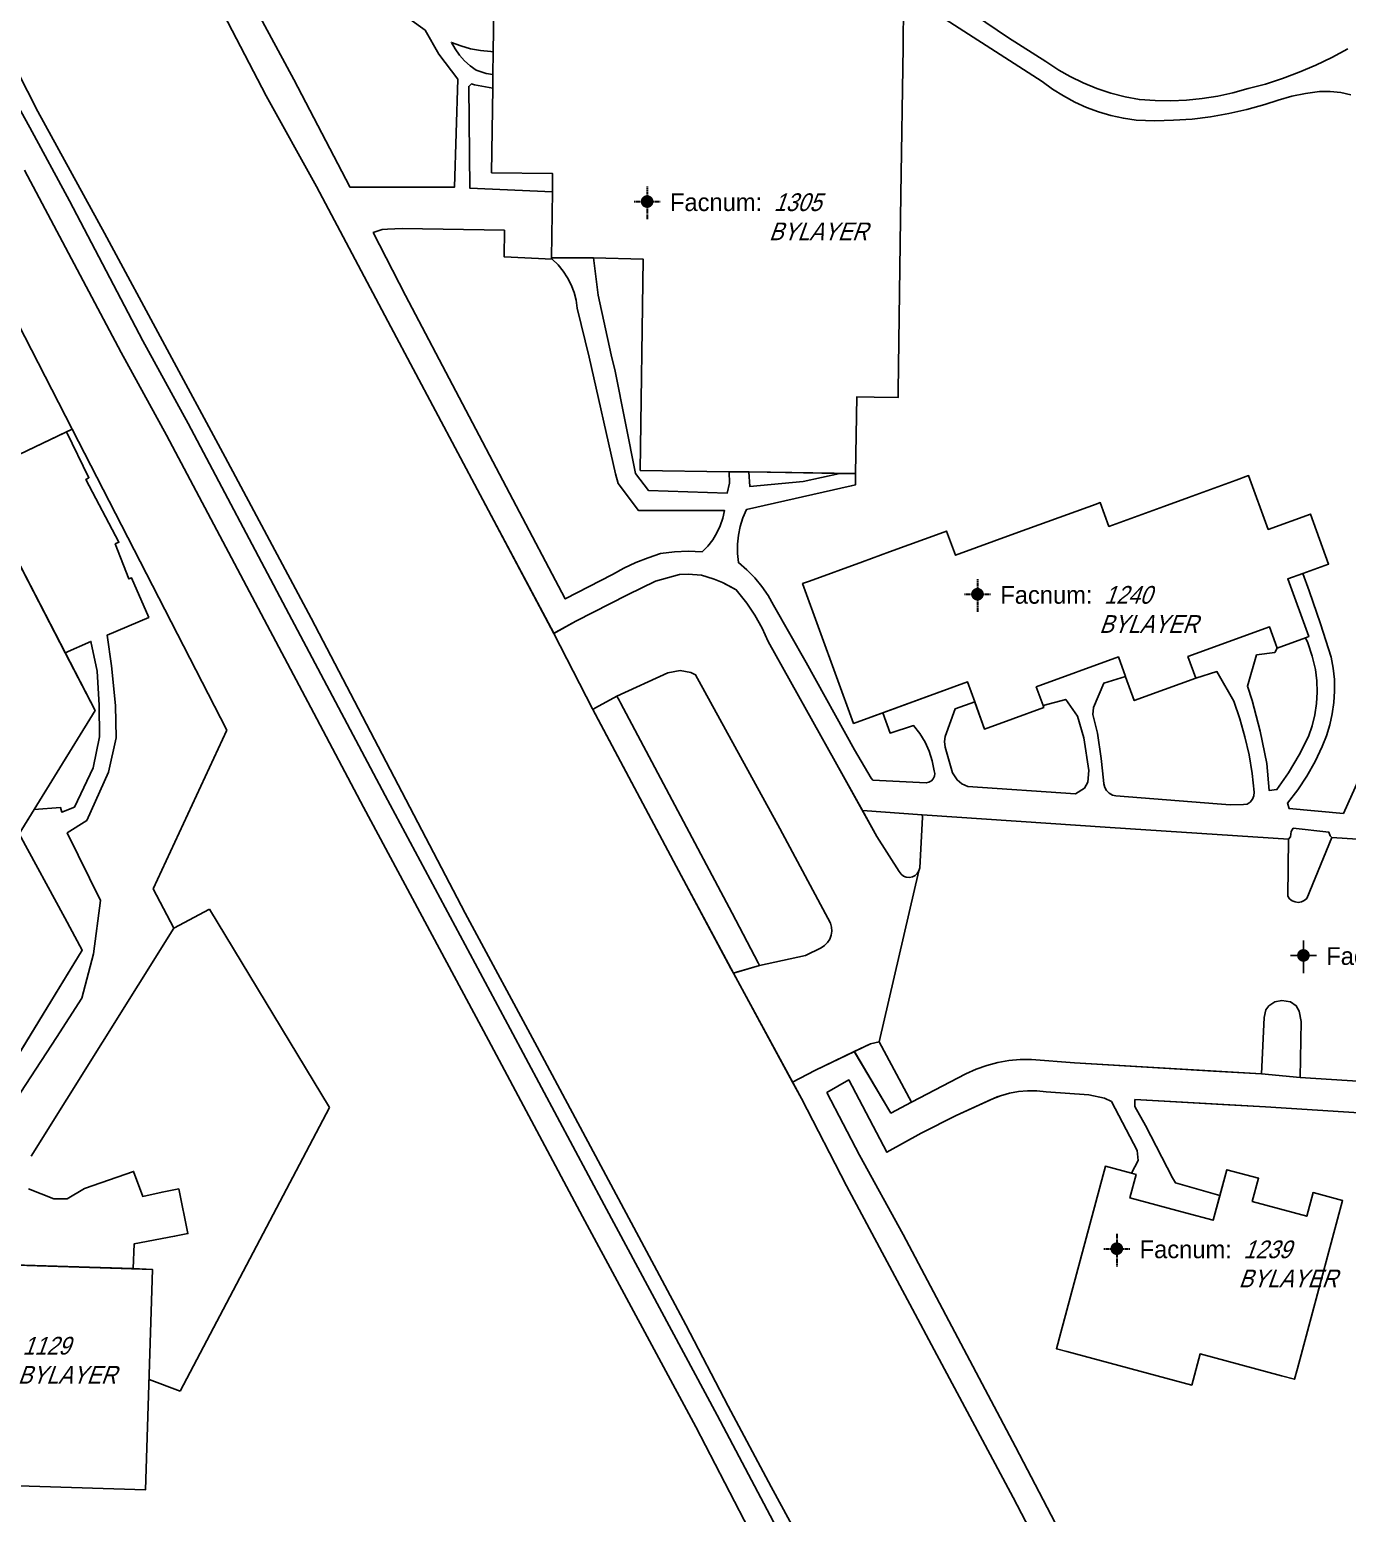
# Model space of a CAD drawing. Header units: inches. Extents: x 1273557 to 1282364, y 239587 to 246310.
# Drawn here: x 1280949.6 to 1281261.8, y 243890.3 to 244241.9 of the extents above; entities that cross this region are included whole.
import ezdxf
from ezdxf.enums import TextEntityAlignment as Align

# ---------------------------------------------------------------- set-up
doc = ezdxf.new("R2010")
doc.units = ezdxf.units.IN
doc.header["$MEASUREMENT"] = 0
doc.linetypes.add('DASHED2', pattern=[0.375, 0.25, -0.125])
doc.layers.add('BLDG-DATA', color=159, linetype='DASHED2', lineweight=30)
for name, color, linetype in [('BLDG-UW', 231, 'Continuous'), ('GRASS', 3, 'Continuous'), ('MISC-FENCE', 140, 'Continuous'), ('PATH', 253, 'Continuous'), ('PATH-ISLAND', 252, 'Continuous'), ('PRKG-DATA', 255, 'Continuous'), ('PRKG-UW', 6, 'Continuous'), ('STREET-NONUW', 4, 'Continuous'), ('STREET-UW', 50, 'Continuous')]:
    doc.layers.add(name, color=color, linetype=linetype)
doc.styles.add('SS_LITE', font='FRABK.TTF', dxfattribs={"height": 16})

# ---------------------------------------------------------------- blocks, each defined once
blk = doc.blocks.new('*U1')
for p, q in [((0, 3.55), (0, -4.2)), ((-3.08, 0), (3.08, 0))]:
    blk.add_line(p, q)
at = {"const_width": 1.5}
blk.add_lwpolyline([(-0.75, 0, 1), (0.75, 0, 1)], format="xyb", close=True, dxfattribs=at)
at = {"layer": 'BLDG-DATA', "color": 1, "style": 'SS_LITE'}
blk.add_text('Facnum:', height=4.2, dxfattribs=at).set_placement((27.26, -2.25), align=Align.RIGHT)
at = {"layer": 'BLDG-DATA', "color": 7, "style": 'SS_LITE', "oblique": 20, "width": 0.9, "flags": 8}
for tag, p in [('FACNUM', (29.98, -2.25)), ('OBJECT', (28.84, -9.16))]:
    blk.add_attdef(tag, p, '', height=4.2, dxfattribs=at)
blk = doc.blocks.new('*U8')
for p, q in [((0, 3.55), (0, -4.2)), ((-3.08, 0), (3.08, 0))]:
    blk.add_line(p, q)
at = {"const_width": 1.5}
blk.add_lwpolyline([(-0.75, 0, 1), (0.75, 0, 1)], format="xyb", close=True, dxfattribs=at)
at = {"layer": 'PRKG-DATA', "color": 1, "style": 'SS_LITE'}
blk.add_text('Facnum:', height=4.2, dxfattribs=at).set_placement((27.26, -2.25), align=Align.RIGHT)
at = {"layer": 'PRKG-DATA', "color": 7, "style": 'SS_LITE', "oblique": 20, "width": 0.9, "flags": 8}
for tag, p in [('FACNUM', (29.98, -2.25)), ('OBJECT', (28.84, -9.16))]:
    blk.add_attdef(tag, p, '', height=4.2, dxfattribs=at)

msp = doc.modelspace()

# ---------------------------------------------------------------- linework, layer by layer
at = {"layer": 'BLDG-UW'}
for points in [[(1281156.6, 244247.03), (1281156.52, 244238.81), (1281156.51, 244237.81), (1281156.02, 244202.86), (1281155.37, 244156.3), (1281155.35, 244154.75), (1281149.7, 244154.83), (1281145.54, 244154.89), (1281145.28, 244136.72), (1281120.09, 244137.1), (1281119.95, 244137.1), (1281115.29, 244137.17), (1281094.26, 244137.46), (1281094.96, 244187.54), (1281083.18, 244187.84), (1281082.96, 244187.84), (1281073.2, 244187.84), (1281073.42, 244203.46), (1281073.48, 244207.82), (1281059.01, 244208.02), (1281059.29, 244228.03), (1281059.34, 244231.32), (1281059.42, 244236.7), (1281059.56, 244246.91)], [(1280947.05, 244141.24), (1280959.62, 244147.28), (1280930.68, 244203.64)], [(1280932, 243974.65), (1280962.05, 244023.74), (1280957.91, 244031.4), (1280947.1, 244051.37), (1280965.09, 244080.58), (1280937.9, 244132.98)]]:
    msp.add_lwpolyline(points, dxfattribs=at)
for points in [[(1281132.72, 244110.67), (1281134.33, 244111.25), (1281146.9, 244115.83), (1281153.32, 244118.17), (1281166.19, 244122.85), (1281166.83, 244123.08), (1281167.06, 244122.45), (1281168.91, 244117.37), (1281183.02, 244122.51), (1281188.66, 244124.56), (1281202.25, 244129.51), (1281203.25, 244129.87), (1281205.31, 244124.2), (1281206.16, 244124.51), (1281218.31, 244128.93), (1281224.17, 244131.06), (1281235.48, 244135.18), (1281238.4, 244136.24), (1281243.05, 244123.48), (1281253.05, 244127.12), (1281257.36, 244115.28), (1281251.28, 244113.07), (1281247.67, 244111.75), (1281252.65, 244098.08), (1281251.9, 244097.81), (1281245.19, 244095.37), (1281244.79, 244096.47), (1281243.36, 244100.39), (1281224, 244093.35), (1281225.86, 244088.24), (1281218.45, 244085.54), (1281211.3, 244082.93), (1281209.26, 244088.56), (1281209.23, 244088.63), (1281207.55, 244093.26), (1281188.09, 244086.18), (1281189.69, 244081.79), (1281189.87, 244081.3), (1281182.49, 244078.61), (1281175.81, 244076.17), (1281173.64, 244082.28), (1281173.53, 244082.59), (1281171.8, 244087.34), (1281144.78, 244077.51)], [(1281193.88, 243933.14), (1281204.45, 243972.55), (1281210.63, 243970.89), (1281211.75, 243970.59), (1281210.26, 243965.06), (1281223.42, 243961.53), (1281230.01, 243959.76), (1281231.57, 243965.54), (1281233.24, 243971.74), (1281240.74, 243969.72), (1281239.25, 243964.17), (1281252.18, 243960.7), (1281253.68, 243966.31), (1281260.65, 243964.44), (1281249.98, 243924.66), (1281249.29, 243922.08), (1281246.17, 243922.92), (1281226.91, 243928.09), (1281226.91, 243928.09), (1281226.91, 243928.09), (1281226.91, 243928.09), (1281226.91, 243928.09), (1281226.91, 243928.09), (1281224.92, 243920.69), (1281195.35, 243928.62), (1281192.85, 243929.29)], [(1280896.71, 243950.7), (1280978.68, 243948.13), (1280977.04, 243895.89), (1280916.84, 243897.74), (1280916.21, 243862.9), (1280893.96, 243863.24), (1280893.96, 243863.24), (1280893.96, 243863.24), (1280893.96, 243863.24), (1280893.96, 243863.24)]]:
    msp.add_lwpolyline(points, close=True, dxfattribs=at)
at = {"layer": 'GRASS'}
for points in [[(1281051.05, 244230.21), (1281046.53, 244236.09), (1281043.27, 244241.85), (1281036.02, 244246.99), (1281021.12, 244260.39), (1281000.56, 244279.13), (1280997.01, 244276.38), (1280990.45, 244270.42), (1281012.13, 244230.16), (1281025.45, 244204.66), (1281025.49, 244204.59), (1281050.2, 244204.6)], [(1281059.42, 244236.7), (1281058.81, 244236.72), (1281056.42, 244236.97), (1281054.06, 244237.42), (1281051.75, 244238.08), (1281049.51, 244238.93), (1281050.37, 244237.36), (1281051.39, 244235.9), (1281052.58, 244234.56), (1281053.91, 244233.36), (1281055.36, 244232.32), (1281057.7, 244231.57), (1281059.34, 244231.32)], [(1281059.29, 244228.03), (1281054.99, 244228.88), (1281054.24, 244229.07), (1281053.63, 244228.5), (1281053.83, 244204.38), (1281073.42, 244203.46), (1281073.48, 244207.82), (1281059.01, 244208.02)], [(1281113.22, 244124.35), (1281113.83, 244126.14), (1281114.23, 244127.97), (1281093.83, 244127.98), (1281088.98, 244134.38), (1281088.39, 244136.68), (1281082.14, 244164.29), (1281079.33, 244175.94), (1281079.04, 244177.82), (1281078.56, 244179.66), (1281077.88, 244181.44), (1281077.01, 244183.13), (1281075.97, 244184.72), (1281074.76, 244186.19), (1281073.4, 244187.52), (1281062.03, 244188.07), (1281062.07, 244194.39), (1281037.8, 244194.78), (1281034.34, 244194.65), (1281033.08, 244194.61), (1281030.99, 244193.84), (1281038.63, 244178.91), (1281064.09, 244130.59), (1281076.47, 244107.02), (1281087.67, 244112.84), (1281090.39, 244114.32), (1281093.21, 244115.64), (1281096.1, 244116.79), (1281099.05, 244117.77), (1281102.33, 244118.19), (1281105.63, 244118.34), (1281108.93, 244118.2), (1281110.26, 244119.55), (1281111.42, 244121.04), (1281112.42, 244122.65)], [(1281094.96, 244187.54), (1281083.18, 244187.84), (1281082.96, 244187.84), (1281083.18, 244187.84), (1281084.29, 244178.98), (1281087.36, 244164.88), (1281088.33, 244160.97), (1281093.13, 244136.72), (1281096.17, 244132.73), (1281114.88, 244132.09), (1281115.42, 244134.48), (1281115.28, 244137.17), (1281094.26, 244137.46)], [(1281141.56, 244136.78), (1281120.09, 244137.1), (1281119.95, 244137.1), (1281120.2, 244133.68), (1281132.88, 244134.86)], [(1280957.18, 244056.48), (1280960.16, 244057.63), (1280964.64, 244066.95), (1280966.15, 244074.35), (1280966.02, 244081.8), (1280965.53, 244089.9), (1280964.1, 244096.94), (1280958, 244094.24), (1280965.09, 244080.58), (1280950.64, 244057.11), (1280956.88, 244057.61)], [(1281254.55, 244087.59), (1281254.24, 244090.26), (1281253.47, 244093.48), (1281252.41, 244096.62), (1281251.9, 244097.81), (1281245.19, 244095.37), (1281244.6, 244094.29), (1281240.28, 244093.76), (1281238.1, 244086.33), (1281239.25, 244082.92), (1281241.11, 244075.69), (1281242.71, 244068.05), (1281243.25, 244061.63), (1281245.11, 244061.82), (1281247.88, 244065.84), (1281250.39, 244070.03), (1281252.62, 244074.38), (1281253.46, 244076.94), (1281254.08, 244079.55), (1281254.47, 244082.22), (1281254.63, 244084.9)], [(1281127.29, 244052.64), (1281107.36, 244089.03), (1281106.24, 244089.57), (1281103.72, 244090.03), (1281100.79, 244089.5), (1281088.71, 244083.95), (1281089.22, 244083.01), (1281089.56, 244082.4), (1281115.99, 244032.54), (1281122.18, 244020.78), (1281122.53, 244020.12), (1281133.38, 244022.54), (1281137.11, 244024.32), (1281137.92, 244024.87), (1281138.61, 244025.57), (1281139.13, 244026.39), (1281139.48, 244027.31), (1281139.63, 244028.28), (1281139.58, 244029.26), (1281139.33, 244030.2)], [(1281236.32, 244078.63), (1281234.86, 244082.82), (1281231.21, 244089.25), (1281230.88, 244089.78), (1281225.86, 244088.24), (1281218.45, 244085.54), (1281211.3, 244082.93), (1281209.26, 244088.56), (1281209.23, 244088.63), (1281204.06, 244087.05), (1281201.68, 244081.31), (1281201.45, 244079.64), (1281202.57, 244075.22), (1281203.46, 244069.2), (1281204.05, 244064.04), (1281204.06, 244063.17), (1281204.3, 244062.33), (1281204.74, 244061.58), (1281205.36, 244060.97), (1281206.12, 244060.54), (1281206.96, 244060.32), (1281230.92, 244058.42), (1281234.03, 244058.2), (1281237.15, 244058.26), (1281238.08, 244058.34), (1281238.76, 244058.88), (1281239.29, 244059.57), (1281239.6, 244060.38), (1281239.7, 244061.24), (1281239.23, 244065.65), (1281238.5, 244070.03), (1281237.53, 244074.36)], [(1281199.33, 244074.06), (1281197.82, 244079.25), (1281195.08, 244083.22), (1281189.69, 244081.79), (1281189.87, 244081.3), (1281182.49, 244078.61), (1281175.81, 244076.17), (1281173.53, 244082.59), (1281168.84, 244080.97), (1281166.51, 244074.38), (1281166.31, 244073.21), (1281166.51, 244071.86), (1281168.2, 244065.83), (1281169.32, 244064.11), (1281170.47, 244063.23), (1281171.88, 244062.59), (1281197.37, 244060.81), (1281199.52, 244062.17), (1281200.33, 244063.57), (1281200.5, 244066.35)], [(1281161.12, 244055.29), (1281161.08, 244055.82), (1281146.89, 244056.85), (1281150.33, 244050.68), (1281155.63, 244042.39), (1281156.05, 244041.8), (1281156.62, 244041.35), (1281157.29, 244041.08), (1281158.01, 244041), (1281158.72, 244041.13), (1281159.37, 244041.45), (1281159.9, 244041.94), (1281160.28, 244042.55), (1281160.47, 244043.25)], [(1281258.11, 244050.48), (1281257.75, 244050.85), (1281257.44, 244051.7), (1281248.96, 244052.66), (1281248.51, 244051.92), (1281248.29, 244050.61), (1281247.88, 244050.07), (1281247.69, 244036.59), (1281248.12, 244035.97), (1281248.7, 244035.5), (1281249.4, 244035.2), (1281250.15, 244035.1), (1281250.9, 244035.2), (1281251.59, 244035.51), (1281252.18, 244035.99)], [(1281250.87, 244006.86), (1281250.38, 244009.33), (1281249.69, 244010.6), (1281248.3, 244011.51), (1281246.26, 244011.81), (1281244.62, 244011.54), (1281243.18, 244010.55), (1281242.45, 244009.64), (1281242.1, 244007.85), (1281241.46, 243994.45), (1281250.63, 243993.61)], [(1281150.85, 244002.02), (1281148.81, 244001.59), (1281144.97, 243999.74), (1281145.29, 243999.21), (1281153.63, 243985.15), (1281158.48, 243987.71)]]:
    msp.add_lwpolyline(points, close=True, dxfattribs=at)
for points in [[(1281262.65, 244226.49), (1281260.21, 244227.04), (1281257.72, 244227.3), (1281255.22, 244227.29), (1281251.9, 244226.81), (1281248.61, 244226.14), (1281245.38, 244225.26), (1281242.21, 244224.19), (1281237.99, 244223.01), (1281233.7, 244222.04), (1281229.36, 244221.29), (1281224.99, 244220.76), (1281220.58, 244220.45), (1281216.16, 244220.36), (1281211.74, 244220.49), (1281208.73, 244220.94), (1281205.75, 244221.6), (1281202.83, 244222.46), (1281199.97, 244223.52), (1281197.19, 244224.78), (1281194.5, 244226.23), (1281191.92, 244227.86), (1281189.46, 244229.67), (1281159.83, 244248.7)], [(1281167.83, 244249.3), (1281181.52, 244239.99), (1281190.34, 244234.4), (1281193.42, 244232.37), (1281196.09, 244230.85), (1281199.23, 244229.33), (1281202.45, 244228.02), (1281205.76, 244226.92), (1281209.12, 244226.03), (1281212.54, 244225.36), (1281216.26, 244225.12), (1281219.98, 244225.08), (1281223.7, 244225.25), (1281227.4, 244225.62), (1281231.07, 244226.2), (1281234.69, 244226.97), (1281238.26, 244227.95), (1281242.37, 244229.05), (1281246.42, 244230.35), (1281250.4, 244231.84), (1281254.32, 244233.51), (1281258.15, 244235.36), (1281261.89, 244237.39)], [(1281156.6, 244247.03), (1281156.52, 244238.81), (1281156.51, 244237.81), (1281156.02, 244202.86), (1281155.37, 244156.3), (1281155.35, 244154.75), (1281149.7, 244154.83), (1281145.54, 244154.89), (1281145.28, 244136.72), (1281145.25, 244134.06), (1281144.23, 244133.8), (1281119.43, 244128.23), (1281118.58, 244126.27), (1281117.93, 244124.22), (1281117.5, 244122.11), (1281117.28, 244119.96), (1281117.27, 244117.8), (1281117.49, 244115.65), (1281119.51, 244113.94), (1281121.36, 244112.05), (1281123.04, 244110), (1281124.54, 244107.82), (1281125.83, 244105.51), (1281133.55, 244091.93), (1281145, 244071.23), (1281148.99, 244064.52), (1281149.39, 244064.08), (1281162.01, 244063.41), (1281162.65, 244063.56), (1281163.22, 244063.89), (1281163.66, 244064.39), (1281163.93, 244064.99), (1281164.01, 244065.65), (1281163.88, 244066.3), (1281163.43, 244068.64), (1281162.71, 244070.92), (1281161.72, 244073.09), (1281160.48, 244075.12), (1281159.01, 244077), (1281153.45, 244075.22), (1281151.7, 244080.03), (1281144.78, 244077.51), (1281132.72, 244110.67), (1281134.33, 244111.25), (1281146.9, 244115.83), (1281153.32, 244118.17), (1281166.19, 244122.85), (1281166.83, 244123.08), (1281167.06, 244122.45), (1281168.91, 244117.37), (1281183.02, 244122.51), (1281188.66, 244124.56), (1281202.25, 244129.51), (1281203.25, 244129.87), (1281205.31, 244124.2), (1281206.16, 244124.51), (1281218.31, 244128.93), (1281224.17, 244131.06), (1281235.48, 244135.18), (1281238.4, 244136.24), (1281243.05, 244123.48), (1281253.05, 244127.12), (1281257.36, 244115.28), (1281251.28, 244113.07), (1281252.76, 244108.92), (1281255.42, 244101.1), (1281257.97, 244093.25), (1281258.45, 244090.59), (1281258.72, 244087.9), (1281258.77, 244085.19), (1281258.6, 244082.49), (1281258.22, 244079.82), (1281257.63, 244077.18), (1281256.83, 244074.59), (1281255.83, 244072.08), (1281254.14, 244068.5), (1281252.21, 244065.05), (1281250.03, 244061.75), (1281247.62, 244058.61), (1281248, 244057.34), (1281260.86, 244056.15), (1281267.41, 244070.76)], [(1281128.76, 243882.78), (1281112.51, 243913.53), (1281085.71, 243963.39), (1281063.44, 244005.15), (1281033.79, 244060.42), (1281022.01, 244082.64), (1281010.24, 244104.86), (1280987.13, 244148.57), (1280976.4, 244168.16), (1280959.04, 244201.38), (1280949.59, 244218.77), (1280943.22, 244230.35)], [(1280946.62, 244232.19), (1280951.55, 244222.55), (1280967.3, 244193.72), (1280995.89, 244140.63), (1281016.25, 244102.49), (1281052.77, 244032.57), (1281070.35, 243999.8), (1281098.17, 243947.87), (1281105.07, 243934.97), (1281115.07, 243915.72), (1281125.25, 243896.56), (1281135.62, 243877.51)], [(1281208.37, 243682.7), (1281215.52, 243686.47), (1281222.76, 243690.05), (1281222.83, 243690.13), (1281221.44, 243695.9), (1281217.37, 243706.11), (1281205.61, 243729.41), (1281190.59, 243756), (1281178.16, 243779.16), (1281162.23, 243809.22), (1281142.8, 243846.04), (1281124.87, 243879.61), (1281123.45, 243879.82), (1281107.4, 243910.78), (1281080.6, 243960.65), (1281058.33, 244002.41), (1281028.67, 244057.69), (1281016.89, 244079.92), (1281005.11, 244102.15), (1280982.02, 244145.82), (1280971.29, 244165.42), (1280948.38, 244208.63)], [(1280930.68, 244203.64), (1280959.62, 244147.28), (1280958.31, 244146.65), (1280963.6, 244135.75), (1280962.87, 244135.3), (1280970.71, 244120.44), (1280969.86, 244120.05), (1280973.11, 244111.75), (1280973.71, 244112), (1280977.81, 244102.65), (1280967.93, 244098.4), (1280968.99, 244091.17), (1280969.93, 244081.79), (1280970.05, 244074.09), (1280968.27, 244065.94), (1280963.09, 244054.5), (1280958.48, 244051.58), (1280958.48, 244051.58), (1280966.36, 244035.58), (1280964.68, 244022.89), (1280961.92, 244012.38), (1280955.93, 244003.11), (1280942.62, 243982.6)], [(1281267.07, 243985.09), (1281242.43, 243986.68), (1281211.47, 243988.35), (1281211.42, 243986.71), (1281213.93, 243982.19), (1281220.35, 243969.82), (1281221.07, 243968.66), (1281226.08, 243967.23), (1281231.6, 243965.65), (1281233.24, 243971.74), (1281240.74, 243969.72), (1281239.25, 243964.17), (1281252.18, 243960.7), (1281253.68, 243966.31), (1281260.65, 243964.44), (1281249.98, 243924.66), (1281249.29, 243922.08), (1281246.17, 243922.92), (1281226.91, 243928.09), (1281224.92, 243920.69), (1281195.35, 243928.62), (1281192.85, 243929.29), (1281193.88, 243933.14), (1281204.45, 243972.55), (1281210.63, 243970.89), (1281212.26, 243973.89), (1281211.96, 243976.31), (1281205.89, 243987.91), (1281204.27, 243988.72), (1281200.5, 243989.48), (1281190.4, 243990.2), (1281188.22, 243990.43), (1281186.03, 243990.46), (1281183.85, 243990.27), (1281181.7, 243989.88), (1281179.59, 243989.28), (1281177.55, 243988.48), (1281169.11, 243984.59), (1281160.82, 243980.39), (1281152.7, 243975.89), (1281143.64, 243993.01), (1281138.48, 243990.02), (1281146.21, 243975.21), (1281156.53, 243956.37), (1281183.18, 243906.07), (1281200.94, 243872)], [(1280949.3, 243967.23), (1280955.34, 243964.85), (1280958.47, 243964.86), (1280962.56, 243967.29), (1280974.18, 243971.32), (1280976.38, 243965.43), (1280980.96, 243966.42), (1280984.9, 243967.17), (1280987.07, 243956.62), (1280983.91, 243955.98), (1280974.33, 243954.17), (1280974.12, 243948.33), (1280978.68, 243948.13), (1280977.04, 243895.89), (1280916.84, 243897.74)]]:
    msp.add_lwpolyline(points, dxfattribs=at)
at = {"layer": 'MISC-FENCE'}
for p, q in [((1280996.28, 244075.91), (1280959.62, 244147.28)), ((1280978.84, 244038.28), (1280996.28, 244075.91)), ((1280983.72, 244029.01), (1280978.84, 244038.28)), ((1280983.72, 244029.01), (1280992.21, 244033.48)), ((1280992.21, 244033.48), (1281020.65, 243986.47)), ((1280949.93, 243974.95), (1280983.72, 244029.01)), ((1281020.65, 243986.47), (1280985.23, 243919.23)), ((1280985.23, 243919.23), (1280977.86, 243922.01))]:
    msp.add_line(p, q, dxfattribs=at)
at = {"layer": 'PATH'}
for points in [[(1280984.41, 244267.02), (1281005.64, 244226.28), (1281017.51, 244204.78), (1281035.13, 244171.54), (1281056.32, 244131.72), (1281073.77, 244098.9), (1281074.25, 244099.12), (1281078.96, 244101.71), (1281091.2, 244108.01), (1281097.9, 244111.21), (1281103.52, 244112.79), (1281105.62, 244112.85), (1281108.78, 244112.61), (1281111.79, 244111.73), (1281113.73, 244110.94), (1281116.99, 244109.2), (1281119.5, 244106.05), (1281121.43, 244103.15), (1281121.43, 244103.15), (1281123.11, 244100.08), (1281124.52, 244096.89), (1281140.42, 244068.49), (1281146.89, 244056.85), (1281161.08, 244055.82), (1281205.57, 244052.88), (1281247.88, 244050.07), (1281248.29, 244050.61), (1281248.51, 244051.92), (1281248.96, 244052.66), (1281257.44, 244051.7), (1281257.75, 244050.85), (1281258.11, 244050.48), (1281270.24, 244049.7)], [(1281128.76, 243882.78), (1281112.51, 243913.53), (1281085.71, 243963.39), (1281063.44, 244005.15), (1281033.79, 244060.42), (1281022.01, 244082.64), (1281010.24, 244104.86), (1280987.13, 244148.57), (1280976.4, 244168.16), (1280959.04, 244201.38), (1280949.59, 244218.77), (1280943.22, 244230.35)], [(1280948.38, 244208.63), (1280971.29, 244165.42), (1280982.02, 244145.82), (1281005.11, 244102.15), (1281016.89, 244079.92), (1281028.67, 244057.69), (1281058.33, 244002.41), (1281080.6, 243960.65), (1281107.4, 243910.78), (1281123.45, 243879.82)], [(1280942.62, 243982.6), (1280955.93, 244003.11), (1280961.92, 244012.38), (1280964.68, 244022.89), (1280966.36, 244035.58), (1280958.48, 244051.58), (1280963.09, 244054.5), (1280968.27, 244065.94), (1280970.05, 244074.09), (1280969.93, 244081.79), (1280968.99, 244091.17), (1280967.93, 244098.4), (1280977.81, 244102.65), (1280973.71, 244112), (1280973.11, 244111.75), (1280969.86, 244120.05), (1280970.71, 244120.44), (1280962.87, 244135.3), (1280963.6, 244135.75), (1280958.31, 244146.65), (1280947.05, 244141.24)], [(1280937.9, 244132.98), (1280958, 244094.24), (1280964.1, 244096.94), (1280965.53, 244089.9), (1280966.02, 244081.8), (1280966.15, 244074.35), (1280964.64, 244066.95), (1280960.16, 244057.63), (1280957.18, 244056.48), (1280956.88, 244057.61), (1280950.64, 244057.11), (1280947.1, 244051.37), (1280957.91, 244031.4), (1280962.05, 244023.74), (1280932.02, 243974.7)], [(1281265.42, 243992.61), (1281250.63, 243993.61), (1281241.46, 243994.45), (1281230.07, 243995.12), (1281197.17, 243997.05), (1281186.94, 243997.9), (1281184.26, 243997.86), (1281181.59, 243997.61), (1281178.95, 243997.14), (1281176.36, 243996.47), (1281173.82, 243995.58), (1281171.37, 243994.5), (1281158.48, 243987.71), (1281153.63, 243985.15), (1281144.97, 243999.74), (1281135.8, 243995.33), (1281130.36, 243992.47), (1281132.45, 243988.63), (1281143.11, 243967.9), (1281158.73, 243938.68), (1281163.86, 243929.07), (1281182.59, 243894.03), (1281195.39, 243869.5)], [(1281200.94, 243872), (1281183.18, 243906.07), (1281156.53, 243956.37), (1281146.21, 243975.21), (1281138.48, 243990.02), (1281143.64, 243993.01), (1281152.7, 243975.89), (1281160.82, 243980.39), (1281169.11, 243984.59), (1281178.8, 243989.05), (1281181.7, 243989.88), (1281183.85, 243990.27), (1281186.03, 243990.46), (1281188.22, 243990.43), (1281190.4, 243990.2), (1281200.5, 243989.48), (1281204.27, 243988.72), (1281205.89, 243987.91), (1281211.96, 243976.31), (1281212.26, 243973.89), (1281210.63, 243970.89), (1281211.75, 243970.59), (1281210.26, 243965.06), (1281223.42, 243961.53), (1281230.01, 243959.76), (1281231.6, 243965.65), (1281226.08, 243967.23), (1281221.07, 243968.66), (1281220.35, 243969.82), (1281213.93, 243982.19), (1281211.42, 243986.71), (1281211.47, 243988.35), (1281232.17, 243987.23), (1281242.43, 243986.68), (1281267.07, 243985.09)]]:
    msp.add_lwpolyline(points, dxfattribs=at)
msp.add_lwpolyline([(1281089.56, 244082.4), (1281089.22, 244083.01), (1281088.71, 244083.95), (1281083.62, 244081.2), (1281083.03, 244080.82), (1281102.73, 244043.69), (1281115.73, 244019.44), (1281116.33, 244018.34), (1281117.04, 244018.54), (1281122.53, 244020.12), (1281122.18, 244020.78), (1281115.99, 244032.54)], close=True, dxfattribs=at)
at = {"layer": 'PATH-ISLAND'}
for points in [[(1281051.05, 244230.21), (1281046.53, 244236.09), (1281043.27, 244241.85), (1281036.02, 244246.99), (1281021.12, 244260.39), (1281000.56, 244279.13), (1280997.01, 244276.38), (1280990.45, 244270.42), (1281012.13, 244230.16), (1281025.45, 244204.66), (1281025.49, 244204.59), (1281050.2, 244204.6)], [(1281064.09, 244130.59), (1281076.47, 244107.02), (1281087.67, 244112.84), (1281090.39, 244114.32), (1281093.21, 244115.64), (1281096.1, 244116.79), (1281099.05, 244117.77), (1281102.33, 244118.19), (1281105.63, 244118.34), (1281108.93, 244118.2), (1281110.26, 244119.55), (1281111.42, 244121.04), (1281112.42, 244122.65), (1281113.22, 244124.35), (1281113.83, 244126.14), (1281114.23, 244127.97), (1281093.83, 244127.98), (1281088.98, 244134.38), (1281088.39, 244136.68), (1281082.14, 244164.29), (1281079.33, 244175.94), (1281079.04, 244177.82), (1281078.56, 244179.66), (1281077.88, 244181.44), (1281077.01, 244183.13), (1281075.97, 244184.72), (1281074.76, 244186.19), (1281073.4, 244187.52), (1281062.03, 244188.07), (1281062.07, 244194.39), (1281037.8, 244194.78), (1281034.34, 244194.65), (1281033.08, 244194.61), (1281030.99, 244193.84), (1281038.63, 244178.91)]]:
    msp.add_lwpolyline(points, close=True, dxfattribs=at)
for points in [[(1281262.65, 244226.49), (1281260.21, 244227.04), (1281257.72, 244227.3), (1281255.22, 244227.29), (1281251.9, 244226.81), (1281248.61, 244226.14), (1281245.38, 244225.26), (1281242.21, 244224.19), (1281237.99, 244223.01), (1281233.7, 244222.04), (1281229.36, 244221.29), (1281224.99, 244220.76), (1281220.58, 244220.45), (1281216.16, 244220.36), (1281211.74, 244220.49), (1281208.73, 244220.94), (1281205.75, 244221.6), (1281202.83, 244222.46), (1281199.97, 244223.52), (1281197.19, 244224.78), (1281194.5, 244226.23), (1281191.92, 244227.86), (1281189.46, 244229.67), (1281159.83, 244248.7)], [(1281167.83, 244249.3), (1281181.52, 244239.99), (1281190.34, 244234.4), (1281193.42, 244232.37), (1281196.09, 244230.85), (1281199.23, 244229.33), (1281202.45, 244228.02), (1281205.76, 244226.92), (1281209.12, 244226.03), (1281212.54, 244225.36), (1281216.26, 244225.12), (1281219.98, 244225.08), (1281223.7, 244225.25), (1281227.4, 244225.62), (1281231.07, 244226.2), (1281234.69, 244226.97), (1281238.26, 244227.95), (1281242.37, 244229.05), (1281246.42, 244230.35), (1281250.4, 244231.84), (1281254.32, 244233.51), (1281258.15, 244235.36), (1281261.89, 244237.39)], [(1281059.56, 244246.91), (1281059.42, 244236.7), (1281058.81, 244236.72), (1281056.42, 244236.97), (1281054.06, 244237.42), (1281051.75, 244238.08), (1281049.51, 244238.93), (1281050.37, 244237.36), (1281051.39, 244235.9), (1281052.58, 244234.56), (1281053.91, 244233.36), (1281055.36, 244232.32), (1281057.7, 244231.57), (1281059.34, 244231.32), (1281059.29, 244228.03), (1281054.99, 244228.88), (1281054.24, 244229.07), (1281053.63, 244228.5), (1281053.83, 244204.38), (1281073.42, 244203.46), (1281073.2, 244187.84), (1281083.18, 244187.84), (1281084.29, 244178.98), (1281087.36, 244164.88), (1281088.33, 244160.97), (1281093.13, 244136.72), (1281096.17, 244132.73), (1281114.88, 244132.09), (1281115.42, 244134.48), (1281115.28, 244137.17), (1281115.29, 244137.17), (1281119.95, 244137.1), (1281119.95, 244137.1), (1281120.2, 244133.68), (1281132.88, 244134.86), (1281141.56, 244136.78), (1281145.28, 244136.72), (1281145.25, 244134.06), (1281144.23, 244133.8), (1281119.43, 244128.23), (1281118.58, 244126.27), (1281117.93, 244124.22), (1281117.5, 244122.11), (1281117.28, 244119.96), (1281117.27, 244117.8), (1281117.49, 244115.65), (1281119.51, 244113.94), (1281121.36, 244112.05), (1281123.04, 244110), (1281124.54, 244107.82), (1281125.83, 244105.51), (1281133.55, 244091.93), (1281145, 244071.23), (1281148.99, 244064.52), (1281149.39, 244064.08), (1281162.01, 244063.41), (1281162.65, 244063.56), (1281163.22, 244063.89), (1281163.66, 244064.39), (1281163.93, 244064.99), (1281164.01, 244065.65), (1281163.88, 244066.3), (1281163.43, 244068.64), (1281162.71, 244070.92), (1281161.72, 244073.09), (1281160.48, 244075.12), (1281159.01, 244077), (1281153.45, 244075.22), (1281151.7, 244080.03), (1281171.8, 244087.34), (1281173.53, 244082.59), (1281168.84, 244080.97), (1281166.51, 244074.38), (1281166.31, 244073.21), (1281166.51, 244071.86), (1281168.2, 244065.83), (1281169.32, 244064.11), (1281170.47, 244063.23), (1281171.88, 244062.59), (1281197.37, 244060.81), (1281199.52, 244062.17), (1281200.33, 244063.57), (1281200.5, 244066.35), (1281199.33, 244074.06), (1281197.82, 244079.25), (1281195.08, 244083.22), (1281189.69, 244081.79), (1281188.09, 244086.18), (1281207.55, 244093.26), (1281209.23, 244088.63), (1281209.23, 244088.63), (1281204.06, 244087.05), (1281201.68, 244081.31), (1281201.45, 244079.64), (1281202.57, 244075.22), (1281203.46, 244069.2), (1281204.05, 244064.04), (1281204.06, 244063.17), (1281204.3, 244062.33), (1281204.74, 244061.58), (1281205.36, 244060.97), (1281206.12, 244060.54), (1281206.96, 244060.32), (1281230.92, 244058.42), (1281234.03, 244058.2), (1281237.15, 244058.26), (1281238.08, 244058.34), (1281238.76, 244058.88), (1281239.29, 244059.57), (1281239.6, 244060.38), (1281239.7, 244061.24), (1281239.23, 244065.65), (1281238.5, 244070.03), (1281237.53, 244074.36), (1281236.32, 244078.63), (1281234.86, 244082.82), (1281231.21, 244089.25), (1281230.88, 244089.78), (1281225.86, 244088.24), (1281224, 244093.35), (1281243.36, 244100.39), (1281244.79, 244096.47), (1281245.19, 244095.37), (1281244.6, 244094.29), (1281240.28, 244093.76), (1281238.1, 244086.33), (1281239.25, 244082.92), (1281241.11, 244075.69), (1281242.71, 244068.05), (1281243.25, 244061.63), (1281245.11, 244061.82), (1281247.88, 244065.84), (1281250.39, 244070.03), (1281252.62, 244074.38), (1281253.46, 244076.94), (1281254.08, 244079.55), (1281254.47, 244082.22), (1281254.63, 244084.9), (1281254.55, 244087.59), (1281254.24, 244090.26), (1281253.47, 244093.48), (1281252.41, 244096.62), (1281251.9, 244097.81), (1281251.9, 244097.81), (1281252.65, 244098.08), (1281247.67, 244111.75), (1281251.28, 244113.07), (1281252.76, 244108.92), (1281255.42, 244101.1), (1281257.97, 244093.25), (1281258.45, 244090.59), (1281258.72, 244087.9), (1281258.77, 244085.19), (1281258.6, 244082.49), (1281258.22, 244079.82), (1281257.63, 244077.18), (1281256.83, 244074.59), (1281255.83, 244072.08), (1281254.14, 244068.5), (1281252.21, 244065.05), (1281250.03, 244061.75), (1281247.62, 244058.61), (1281248, 244057.34), (1281260.86, 244056.15), (1281267.41, 244070.76)]]:
    msp.add_lwpolyline(points, dxfattribs=at)
at = {"layer": 'PRKG-UW'}
msp.add_lwpolyline([(1281270.24, 244049.7), (1281258.11, 244050.48), (1281252.18, 244035.99), (1281251.59, 244035.51), (1281250.9, 244035.2), (1281250.15, 244035.1), (1281249.4, 244035.2), (1281248.7, 244035.5), (1281248.12, 244035.97), (1281247.69, 244036.59), (1281247.88, 244050.07), (1281205.57, 244052.88), (1281161.08, 244055.82), (1281161.12, 244055.29), (1281160.47, 244043.25), (1281160.28, 244042.55), (1281150.85, 244002.02), (1281158.48, 243987.71), (1281171.37, 243994.5), (1281173.82, 243995.58), (1281176.36, 243996.47), (1281178.95, 243997.14), (1281181.59, 243997.61), (1281184.26, 243997.86), (1281186.94, 243997.9), (1281197.17, 243997.05), (1281241.46, 243994.45), (1281242.1, 244007.85), (1281242.45, 244009.64), (1281243.18, 244010.55), (1281244.62, 244011.54), (1281246.26, 244011.81), (1281248.3, 244011.51), (1281249.69, 244010.6), (1281250.38, 244009.33), (1281250.87, 244006.86), (1281250.63, 243993.61), (1281265.42, 243992.61)], dxfattribs=at)
at = {"layer": 'STREET-NONUW'}
for points in [[(1281195.39, 243869.5), (1281182.59, 243894.03), (1281163.86, 243929.07), (1281158.73, 243938.68), (1281143.11, 243967.9), (1281132.45, 243988.63), (1281116.32, 244018.34), (1281102.73, 244043.69), (1281082.96, 244080.95), (1281073.79, 244098.86), (1281056.32, 244131.72), (1281035.13, 244171.54), (1281017.51, 244204.78), (1281005.64, 244226.28), (1280984.41, 244267.02)], [(1280946.62, 244232.19), (1280951.55, 244222.55), (1280967.3, 244193.72), (1280995.89, 244140.63), (1281016.25, 244102.49), (1281052.77, 244032.57), (1281070.35, 243999.8), (1281098.17, 243947.87), (1281105.07, 243934.97), (1281115.07, 243915.72), (1281125.25, 243896.56), (1281135.62, 243877.51), (1281158.9, 243833.24), (1281167.71, 243817.07), (1281176.35, 243800.81), (1281184.83, 243784.46), (1281209.13, 243739.56), (1281226.57, 243706.13), (1281253.97, 243667.28)]]:
    msp.add_lwpolyline(points, dxfattribs=at)
at = {"layer": 'STREET-UW'}
msp.add_lwpolyline([(1281108.78, 244112.61), (1281109.77, 244112.32), (1281111.79, 244111.73), (1281113.73, 244110.94), (1281115.58, 244109.95), (1281116.99, 244109.2), (1281119.5, 244106.05), (1281121.43, 244103.15), (1281123.11, 244100.08), (1281124.52, 244096.89), (1281140.42, 244068.49), (1281150.33, 244050.68), (1281155.63, 244042.39), (1281156.05, 244041.8), (1281156.62, 244041.35), (1281157.29, 244041.08), (1281158.01, 244041), (1281158.72, 244041.13), (1281159.37, 244041.45), (1281159.9, 244041.94), (1281160.28, 244042.55), (1281150.85, 244002.02), (1281148.81, 244001.59), (1281135.76, 243995.31), (1281135.63, 243995.24), (1281130.36, 243992.47), (1281116.32, 244018.34), (1281122.53, 244020.12), (1281133.38, 244022.54), (1281137.11, 244024.32), (1281137.92, 244024.87), (1281138.61, 244025.57), (1281139.13, 244026.39), (1281139.48, 244027.31), (1281139.63, 244028.28), (1281139.58, 244029.26), (1281139.33, 244030.2), (1281127.29, 244052.64), (1281107.36, 244089.03), (1281106.24, 244089.57), (1281103.72, 244090.03), (1281100.79, 244089.5), (1281088.71, 244083.95), (1281083.62, 244081.2), (1281083.03, 244080.82), (1281082.96, 244080.95), (1281073.79, 244098.86), (1281078.96, 244101.71), (1281091.2, 244108.01), (1281097.9, 244111.21), (1281103.52, 244112.79), (1281105.62, 244112.85), (1281107.71, 244112.69)], close=True, dxfattribs=at)
msp.add_lwpolyline([(1280896.71, 243950.7), (1280974.12, 243948.33), (1280974.33, 243954.17), (1280983.91, 243955.98), (1280987.07, 243956.62), (1280984.9, 243967.17), (1280980.96, 243966.42), (1280976.38, 243965.43), (1280974.18, 243971.32), (1280962.56, 243967.29), (1280958.47, 243964.86), (1280955.34, 243964.85), (1280949.3, 243967.23)], dxfattribs=at)

# ---------------------------------------------------------------- block references
at = {"layer": 'BLDG-DATA'}
ref = msp.add_blockref('*U1', (1281095.88, 244201.19), dxfattribs=at)
ref.add_attrib('FACNUM', '1305', (1281125.86, 244198.94), dxfattribs={"color": 7, "height": 4.2, "style": 'SS_LITE', "oblique": 20, "width": 0.9})
ref.add_attrib('OBJECT', 'BYLAYER', (1281124.72, 244192.03), dxfattribs={"color": 7, "height": 4.2, "style": 'SS_LITE', "oblique": 20, "width": 0.9})
ref = msp.add_blockref('*U1', (1281174.15, 244108.13), dxfattribs=at)
ref.add_attrib('FACNUM', '1240', (1281204.13, 244105.88), dxfattribs={"color": 7, "height": 4.2, "style": 'SS_LITE', "oblique": 20, "width": 0.9})
ref.add_attrib('OBJECT', 'BYLAYER', (1281202.99, 244098.97), dxfattribs={"color": 7, "height": 4.2, "style": 'SS_LITE', "oblique": 20, "width": 0.9})
ref = msp.add_blockref('*U1', (1281207.16, 243953.02), dxfattribs=at)
ref.add_attrib('FACNUM', '1239', (1281237.14, 243950.77), dxfattribs={"color": 7, "height": 4.2, "style": 'SS_LITE', "oblique": 20, "width": 0.9})
ref.add_attrib('OBJECT', 'BYLAYER', (1281236, 243943.86), dxfattribs={"color": 7, "height": 4.2, "style": 'SS_LITE', "oblique": 20, "width": 0.9})
ref = msp.add_blockref('*U1', (1280917.9, 243930.18), dxfattribs=at)
ref.add_attrib('FACNUM', '1129', (1280947.88, 243927.93), dxfattribs={"color": 7, "height": 4.2, "style": 'SS_LITE', "oblique": 20, "width": 0.9})
ref.add_attrib('OBJECT', 'BYLAYER', (1280946.74, 243921.02), dxfattribs={"color": 7, "height": 4.2, "style": 'SS_LITE', "oblique": 20, "width": 0.9})
at = {"layer": 'PRKG-DATA'}
ref = msp.add_blockref('*U8', (1281251.38, 244022.53), dxfattribs=at)
ref.add_attrib('FACNUM', '1477', (1281281.36, 244020.28), dxfattribs={"color": 7, "height": 4.2, "style": 'SS_LITE', "oblique": 20, "width": 0.9})
ref.add_attrib('OBJECT', 'BYLAYER', (1281280.22, 244013.38), dxfattribs={"color": 7, "height": 4.2, "style": 'SS_LITE', "oblique": 20, "width": 0.9})

doc.saveas('drawing.dxf')
